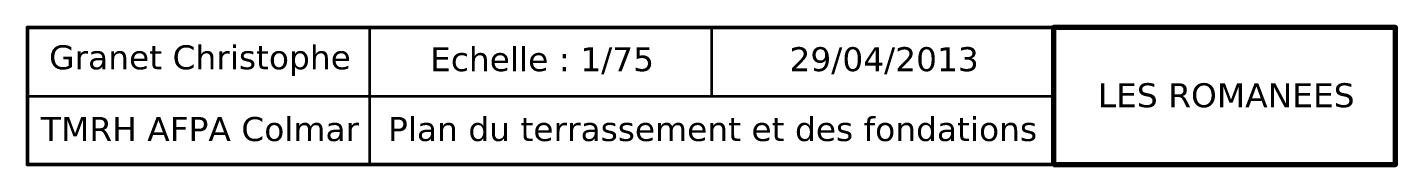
# Model space of a CAD drawing. Header units: millimetres. Extents: x -192996 to 6044, y -38260 to 35862.
# Drawn here: x 5843.8 to 6043.8, y 18194.5 to 18214.5 of the extents above; entities that cross this region are included whole.
import ezdxf

# ---------------------------------------------------------------- set-up
doc = ezdxf.new("R2010")
doc.units = ezdxf.units.MM
doc.layers.add('Dalle', color=7, linetype='Continuous', lineweight=20)

msp = doc.modelspace()

# ---------------------------------------------------------------- linework, layer by layer
at = {"layer": 'Dalle', "color": 7, "lineweight": 35}
for p, q in [((5893.84, 18214.45), (5893.84, 18194.45)), ((5943.84, 18214.45), (5943.84, 18204.45)), ((5843.84, 18204.45), (5993.84, 18204.45))]:
    msp.add_line(p, q, dxfattribs=at)
at = {"layer": 'Dalle', "color": 7}
msp.add_line((5993.84, 18214.45), (5993.84, 18194.45), dxfattribs=at)
at = {"layer": 'Dalle', "color": 7, "lineweight": 35}
msp.add_lwpolyline([(5843.84, 18194.45), (5993.84, 18194.45), (5993.84, 18214.45), (5843.84, 18214.45)], close=True, dxfattribs=at)
at = {"layer": 'Dalle', "color": 7, "lineweight": 50}
msp.add_lwpolyline([(5993.84, 18214.45), (5843.84, 18214.45), (5843.84, 18194.45), (5993.84, 18194.45)], dxfattribs=at)
at = {"layer": 'Dalle', "color": 7, "lineweight": 70}
msp.add_lwpolyline([(5993.84, 18194.45), (6043.84, 18194.45), (6043.84, 18214.45), (5993.84, 18214.45)], close=True, dxfattribs=at)

# ---------------------------------------------------------------- texts
at = {"layer": 'Dalle', "color": 7, "char_height": 3.5, "attachment_point": 5}
for s, width, heights, insert in [('{\\fVerdana|b0|i0|c0|p34;Granet Christophe}', 50, [10], (5869.07, 18209.6)), ('{\\fVerdana|b0|i0|c0|p34;Echelle : 1/75}', 50, [10], (5919.07, 18209.6)), ('{\\fVerdana|b0|i0|c0|p34;29/04/2013}', 50, [10], (5969.07, 18209.6)), ('{\\fVerdana|b0|i0|c0|p34;LES ROMANEES}', 50, [14.96], (6019.07, 18204.53)), ('{\\fVerdana|b0|i0|c0|p34;TMRH AFPA Colmar}', 50, [10], (5869.07, 18199.6)), ('{\\fVerdana|b0|i0|c0|p34;Plan du terrassement et des fondations}', 95.6158, [10], (5943.99, 18199.6))]:
    msp.add_mtext_dynamic_manual_height_columns(s, width=width, gutter_width=12.5, heights=heights, dxfattribs=dict(at, insert=insert))

doc.saveas('drawing.dxf')
